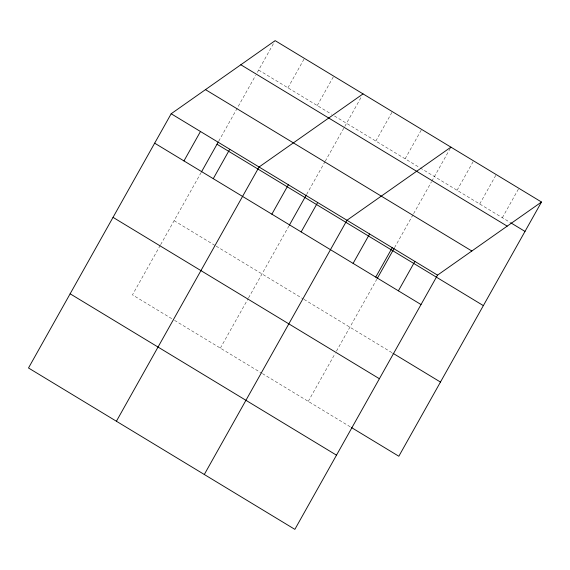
<?xml version="1.0" encoding="UTF-8"?>
<svg xmlns="http://www.w3.org/2000/svg" width="570" height="570" viewBox="0 0 570 570"><rect width="100%" height="100%" fill="white"/><g stroke="black" fill="none" stroke-linecap="round" stroke-linejoin="round"><path stroke-width="0.43" stroke-dasharray="2.85 2.14" d="M160.227 245.406L132.468 294.868L173.793 319.905M160.662 244.637L200.968 172.81M218.73 141.146L255.595 75.461M257.334 72.369L274.704 41.41M287.935 87.801L304.437 58.389M317.233 105.55L333.735 76.138M220.369 348.12L248.128 298.666M248.556 297.889L288.869 226.062M306.632 194.406L324.85 161.944M325.285 161.175L361.302 96.986M375.83 141.054L392.338 111.642M405.135 158.802L421.636 129.397M308.27 401.38L335.16 353.464M336.457 351.141L376.763 279.314M394.533 247.658L413.179 214.427M413.613 213.65L431.397 181.965M431.832 181.196L450.5 147.922M457.076 190.273L473.577 160.861M479.712 203.989L496.221 174.577M502.355 217.704L518.857 188.292M258.63 70.053L331.505 114.2M334.512 116.024L419.406 167.452M420.154 167.908L509.901 222.279M174.107 220.683L215.424 245.713M216.172 246.169L303.326 298.965M304.074 299.421L392.167 352.794M174.541 320.361L261.687 373.158M262.442 373.614L350.529 426.98"/><path stroke-width="0.85" d="M171.171 113.758L28.5 367.985L294.861 529.359L437.532 275.132L541.5 202.015L275.139 40.641L171.171 113.758L437.532 275.132M183.96 160.918L200.469 131.506M201.402 172.033L218.303 141.923M213.266 178.666L229.767 149.262M116.401 421.244L259.065 167.01L363.04 93.893M271.862 214.17L288.37 184.758M289.296 225.292L306.197 195.175M301.16 231.926L317.668 202.514M204.302 474.497L346.966 220.262L450.934 147.145M353.101 263.39L369.609 233.978M375.744 277.106L392.253 247.694M377.197 278.545L394.098 248.427M398.387 290.821L414.889 261.416M541.5 202.015L398.829 456.242L351.284 427.436M510.656 222.735L524.999 231.42M240.825 64.766L507.193 226.14M205.478 89.625L471.839 250.999M216.999 144.239L483.36 305.613M154.662 143.17L421.023 304.544M392.922 353.25L440.468 382.057M113.031 217.355L379.392 378.729M70.131 293.799L336.5 455.174"/></g></svg>
